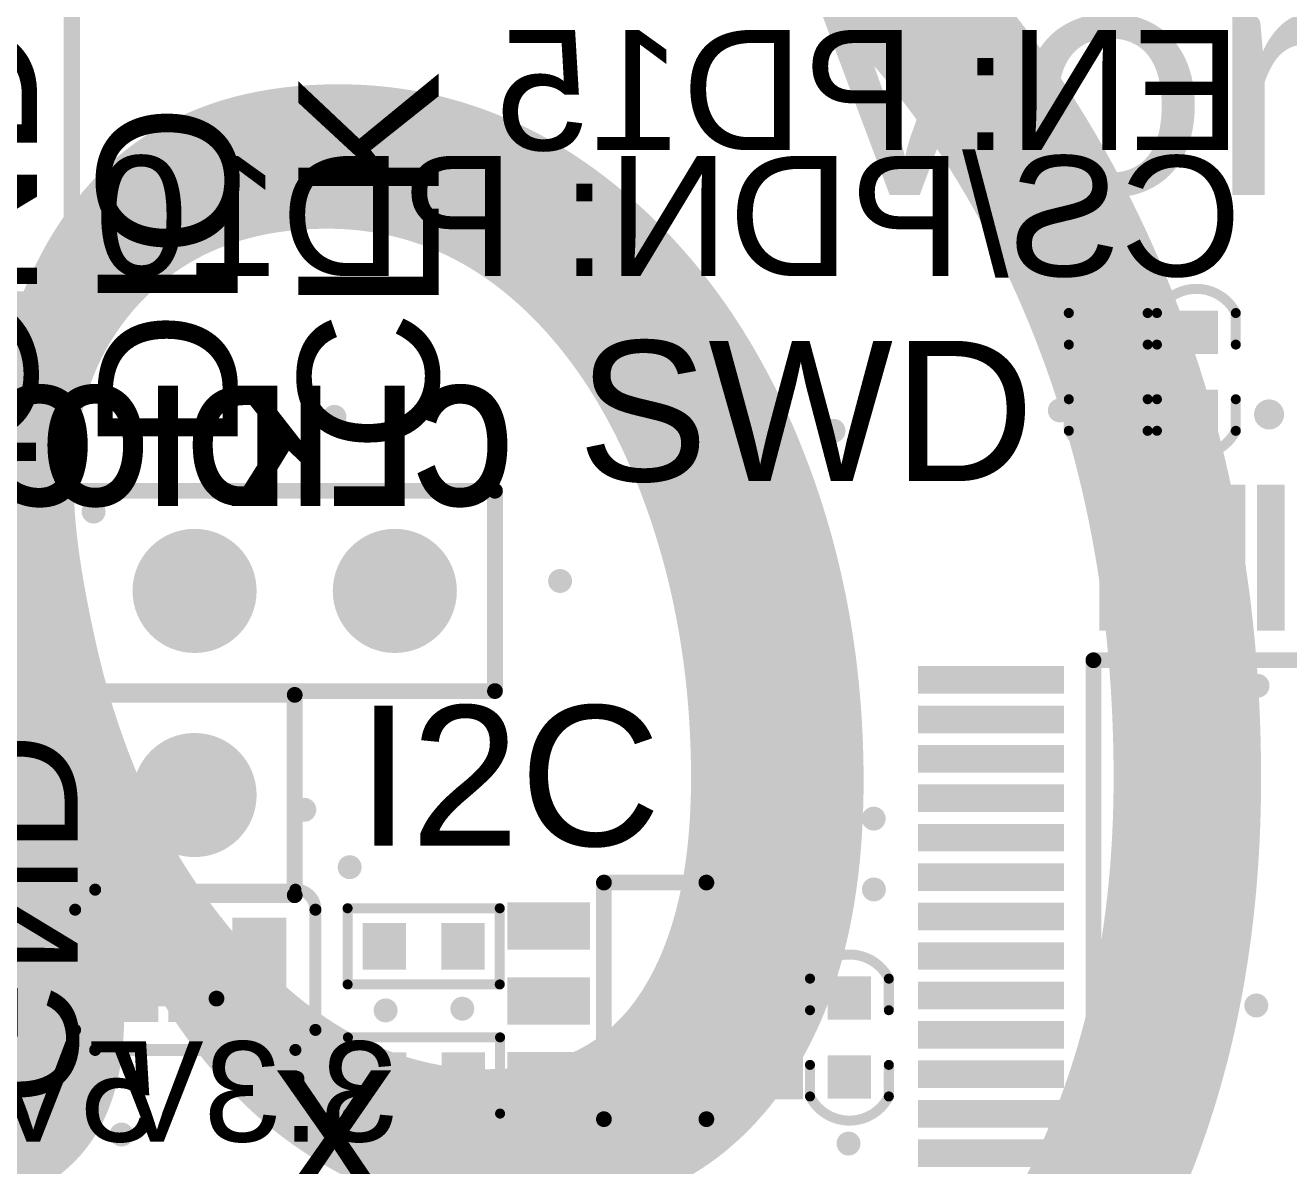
# Model space of a CAD drawing. Header units: millimetres. Extents: x -6 to 151, y -20 to 98.
# Drawn here: x 93.14 to 109.16, y 29.34 to 43.8 of the extents above; entities that cross this region are included whole.
import ezdxf

# ---------------------------------------------------------------- set-up
doc = ezdxf.new("R2010")
doc.units = ezdxf.units.MM
for name, color, linetype in [('BottomOverlay', 54, 'Continuous'), ('BottomPaste', 16, 'Continuous'), ('BottomSolder', 6, 'Continuous'), ('MultiLayer', 9, 'Continuous'), ('PadHoleLayer', 156, 'Continuous'), ('TopOverlay', 2, 'Continuous'), ('TopPaste', 8, 'Continuous'), ('TopSolder', 216, 'Continuous'), ('ViaHoleLayer', 16, 'Continuous')]:
    doc.layers.add(name, color=color, linetype=linetype)
doc.styles.add('Arial', font='arial.ttf', dxfattribs={"height": 0.2})
doc.styles.add('Arial Narrow', font='ARIALNB.TTF', dxfattribs={"height": 0.2})
doc.styles.add('Corbel', font='corbelb.ttf', dxfattribs={"height": 0.2})
doc.styles.add('FYS', font='', dxfattribs={"height": 0.2})
doc.styles.get('FYS').set_extended_font_data('FYS')

# ---------------------------------------------------------------- blocks, each defined once
blk = doc.blocks.new('PAD_JUMPER_3_2OF3_NC_BY_PASTE_YES_SILK_FULL_BOX_B_84')
at = {"layer": 'BottomPaste'}
for points in [[(-1.13, 0.635), (-0.495, 0.635), (-0.495, -0.635), (-1.13, -0.635)], [(-0.318, 0.635), (0.318, 0.635), (0.318, -0.635), (-0.318, -0.635)], [(0.495, 0.635), (1.13, 0.635), (1.13, -0.635), (0.495, -0.635)]]:
    blk.add_hatch(color=16, dxfattribs=at).paths.add_polyline_path(points)
at = {"layer": 'BottomSolder'}
for points in [[(-1.156, 0.66), (-0.47, 0.66), (-0.47, -0.66), (-1.156, -0.66)], [(-0.343, 0.66), (0.343, 0.66), (0.343, -0.66), (-0.343, -0.66)], [(0.47, 0.66), (1.156, 0.66), (1.156, -0.66), (0.47, -0.66)]]:
    blk.add_hatch(color=6, dxfattribs=at).paths.add_polyline_path(points)
at = {"layer": 'BottomOverlay', "const_width": 0.152}
for points in [[(-1.524, 0.762, -0.414214), (-1.27, 1.016)], [(1.27, 1.016, -0.414214), (1.524, 0.762)], [(-1.27, -1.016, -0.414214), (-1.524, -0.762)], [(1.524, -0.762, -0.414214), (1.27, -1.016)]]:
    blk.add_lwpolyline(points, format="xyb", dxfattribs=at)
for points in [[(1.27, 1.016), (-1.27, 1.016)], [(-1.524, 0.762), (-1.524, -0.762)], [(1.524, 0.762), (1.524, -0.762)], [(1.27, -1.016), (-1.27, -1.016)]]:
    blk.add_lwpolyline(points, dxfattribs=at)
at = {"layer": 'BottomOverlay', "const_width": 0.0762}
for points in [[(-1.308, 1.016, 1), (-1.232, 1.016, 1)], [(-1.308, 1.016, 1), (-1.232, 1.016, 1)], [(1.232, 1.016, 1), (1.308, 1.016, 1)], [(1.232, 1.016, 1), (1.308, 1.016, 1)], [(-1.562, 0.762, 1), (-1.486, 0.762, 1)], [(-1.562, 0.762, 1), (-1.486, 0.762, 1)], [(1.486, 0.762, 1), (1.562, 0.762, 1)], [(1.486, 0.762, 1), (1.562, 0.762, 1)], [(-1.562, -0.762, 1), (-1.486, -0.762, 1)], [(-1.562, -0.762, 1), (-1.486, -0.762, 1)], [(1.486, -0.762, 1), (1.562, -0.762, 1)], [(1.486, -0.762, 1), (1.562, -0.762, 1)], [(-1.308, -1.016, 1), (-1.232, -1.016, 1)], [(-1.308, -1.016, 1), (-1.232, -1.016, 1)], [(1.232, -1.016, 1), (1.308, -1.016, 1)], [(1.232, -1.016, 1), (1.308, -1.016, 1)]]:
    blk.add_lwpolyline(points, format="xyb", close=True, dxfattribs=at)
blk = doc.blocks.new('HDR1X5_88')
at = {"layer": 'BottomSolder'}
h = blk.add_hatch(color=6, dxfattribs=at)
edge = h.paths.add_edge_path()
edge.add_arc((0, 0), 0.787, 0, 360)
h = blk.add_hatch(color=6, dxfattribs=at)
edge = h.paths.add_edge_path()
edge.add_arc((2.54, 0), 0.787, 0, 360)
h = blk.add_hatch(color=6, dxfattribs=at)
edge = h.paths.add_edge_path()
edge.add_arc((5.08, 0), 0.787, 0, 360)
h = blk.add_hatch(color=6, dxfattribs=at)
edge = h.paths.add_edge_path()
edge.add_arc((7.62, 0), 0.787, 0, 360)
h = blk.add_hatch(color=6, dxfattribs=at)
edge = h.paths.add_edge_path()
edge.add_arc((10.16, 0), 0.787, 0, 360)
at = {"layer": 'MultiLayer'}
h = blk.add_hatch(color=9, dxfattribs=at)
edge = h.paths.add_edge_path()
edge.add_arc((0, 0), 0.762, 0, 360)
h = blk.add_hatch(color=9, dxfattribs=at)
edge = h.paths.add_edge_path()
edge.add_arc((2.54, 0), 0.762, 0, 360)
h = blk.add_hatch(color=9, dxfattribs=at)
edge = h.paths.add_edge_path()
edge.add_arc((5.08, 0), 0.762, 0, 360)
h = blk.add_hatch(color=9, dxfattribs=at)
edge = h.paths.add_edge_path()
edge.add_arc((7.62, 0), 0.762, 0, 360)
h = blk.add_hatch(color=9, dxfattribs=at)
edge = h.paths.add_edge_path()
edge.add_arc((10.16, 0), 0.762, 0, 360)
at = {"layer": 'PadHoleLayer'}
h = blk.add_hatch(color=156, dxfattribs=at)
edge = h.paths.add_edge_path()
edge.add_arc((0, 0), 0.45, 0, 360)
h = blk.add_hatch(color=156, dxfattribs=at)
edge = h.paths.add_edge_path()
edge.add_arc((2.54, 0), 0.45, 0, 360)
h = blk.add_hatch(color=156, dxfattribs=at)
edge = h.paths.add_edge_path()
edge.add_arc((5.08, 0), 0.45, 0, 360)
h = blk.add_hatch(color=156, dxfattribs=at)
edge = h.paths.add_edge_path()
edge.add_arc((7.62, 0), 0.45, 0, 360)
h = blk.add_hatch(color=156, dxfattribs=at)
edge = h.paths.add_edge_path()
edge.add_arc((10.16, 0), 0.45, 0, 360)
at = {"layer": 'TopSolder'}
h = blk.add_hatch(color=216, dxfattribs=at)
edge = h.paths.add_edge_path()
edge.add_arc((0, 0), 0.787, 0, 360)
h = blk.add_hatch(color=216, dxfattribs=at)
edge = h.paths.add_edge_path()
edge.add_arc((2.54, 0), 0.787, 0, 360)
h = blk.add_hatch(color=216, dxfattribs=at)
edge = h.paths.add_edge_path()
edge.add_arc((5.08, 0), 0.787, 0, 360)
h = blk.add_hatch(color=216, dxfattribs=at)
edge = h.paths.add_edge_path()
edge.add_arc((7.62, 0), 0.787, 0, 360)
h = blk.add_hatch(color=216, dxfattribs=at)
edge = h.paths.add_edge_path()
edge.add_arc((10.16, 0), 0.787, 0, 360)
at = {"layer": 'TopOverlay', "const_width": 0.2}
for points in [[(-1.27, 1.27), (-1.27, -1.27)], [(11.43, 1.27), (-1.27, 1.27)], [(11.43, 1.27), (11.43, -1.27)], [(11.43, -1.27), (-1.27, -1.27)]]:
    blk.add_lwpolyline(points, dxfattribs=at)
at = {"layer": 'TopOverlay', "const_width": 0.1}
for points in [[(-1.32, 1.27, 1), (-1.22, 1.27, 1)], [(-1.32, 1.27, 1), (-1.22, 1.27, 1)], [(11.38, 1.27, 1), (11.48, 1.27, 1)], [(11.38, 1.27, 1), (11.48, 1.27, 1)], [(-1.32, -1.27, 1), (-1.22, -1.27, 1)], [(-1.32, -1.27, 1), (-1.22, -1.27, 1)], [(11.38, -1.27, 1), (11.48, -1.27, 1)], [(11.38, -1.27, 1), (11.48, -1.27, 1)]]:
    blk.add_lwpolyline(points, format="xyb", close=True, dxfattribs=at)
blk = doc.blocks.new('CAP0402_137')
at = {"layer": 'TopPaste'}
for points in [[(-0.75, 0.25), (-0.25, 0.25), (-0.25, -0.25), (-0.75, -0.25)], [(0.25, 0.25), (0.75, 0.25), (0.75, -0.25), (0.25, -0.25)]]:
    blk.add_hatch(color=8, dxfattribs=at).paths.add_polyline_path(points)
at = {"layer": 'TopSolder'}
for points in [[(-0.775, 0.275), (-0.225, 0.275), (-0.225, -0.275), (-0.775, -0.275)], [(0.225, 0.275), (0.775, 0.275), (0.775, -0.275), (0.225, -0.275)]]:
    blk.add_hatch(color=216, dxfattribs=at).paths.add_polyline_path(points)
at = {"layer": 'TopOverlay', "const_width": 0.127}
for points in [[(-0.747, -0.5, -0.613401), (-0.746, 0.5)], [(0.747, 0.5, -0.613401), (0.746, -0.5)]]:
    blk.add_lwpolyline(points, format="xyb", dxfattribs=at)
at = {"layer": 'TopOverlay', "const_width": 0.0635}
for points in [[(-0.778, 0.5, 1), (-0.715, 0.5, 1)], [(-0.778, 0.5, 1), (-0.715, 0.5, 1)], [(-0.378, 0.5, 1), (-0.315, 0.5, 1)], [(0.315, 0.5, 1), (0.378, 0.5, 1)], [(0.715, 0.5, 1), (0.778, 0.5, 1)], [(0.715, 0.5, 1), (0.779, 0.5, 1)], [(-0.779, -0.5, 1), (-0.715, -0.5, 1)], [(-0.778, -0.5, 1), (-0.715, -0.5, 1)], [(-0.378, -0.5, 1), (-0.315, -0.5, 1)], [(0.315, -0.5, 1), (0.378, -0.5, 1)], [(0.715, -0.5, 1), (0.778, -0.5, 1)], [(0.715, -0.5, 1), (0.778, -0.5, 1)]]:
    blk.add_lwpolyline(points, format="xyb", close=True, dxfattribs=at)
at = {"layer": 'TopOverlay', "const_width": 0.127}
for points in [[(-0.347, 0.5), (-0.747, 0.5)], [(0.747, 0.5), (0.347, 0.5)], [(-0.347, -0.5), (-0.747, -0.5)], [(0.747, -0.5), (0.347, -0.5)]]:
    blk.add_lwpolyline(points, dxfattribs=at)
blk = doc.blocks.new('RES0402_140')
at = {"layer": 'TopPaste'}
for points in [[(-0.75, -0.27), (-0.75, 0.27), (-0.25, 0.27), (-0.25, -0.27)], [(0.25, -0.27), (0.25, 0.27), (0.75, 0.27), (0.75, -0.27)]]:
    blk.add_hatch(color=8, dxfattribs=at).paths.add_polyline_path(points)
at = {"layer": 'TopSolder'}
for points in [[(-0.775, -0.295), (-0.775, 0.295), (-0.225, 0.295), (-0.225, -0.295)], [(0.225, -0.295), (0.225, 0.295), (0.775, 0.295), (0.775, -0.295)]]:
    blk.add_hatch(color=216, dxfattribs=at).paths.add_polyline_path(points)
at = {"layer": 'TopOverlay', "const_width": 0.127}
for points in [[(-0.965, 0.483), (0.965, 0.483)], [(-0.965, 0.483), (-0.965, -0.483)], [(0.965, -0.483), (0.965, 0.483)], [(-0.965, -0.483), (0.965, -0.483)]]:
    blk.add_lwpolyline(points, dxfattribs=at)
at = {"layer": 'TopOverlay', "const_width": 0.0635}
for points in [[(-0.997, 0.483, 1), (-0.933, 0.483, 1)], [(-0.997, 0.483, 1), (-0.933, 0.483, 1)], [(0.933, 0.483, 1), (0.997, 0.483, 1)], [(0.933, 0.483, 1), (0.997, 0.483, 1)], [(-0.997, -0.483, 1), (-0.933, -0.483, 1)], [(-0.997, -0.483, 1), (-0.933, -0.483, 1)], [(0.933, -0.483, 1), (0.997, -0.483, 1)], [(0.933, -0.483, 1), (0.997, -0.483, 1)]]:
    blk.add_lwpolyline(points, format="xyb", close=True, dxfattribs=at)
blk = doc.blocks.new('RES0402_141')
at = {"layer": 'TopPaste'}
for points in [[(-0.75, -0.27), (-0.75, 0.27), (-0.25, 0.27), (-0.25, -0.27)], [(0.25, -0.27), (0.25, 0.27), (0.75, 0.27), (0.75, -0.27)]]:
    blk.add_hatch(color=8, dxfattribs=at).paths.add_polyline_path(points)
at = {"layer": 'TopSolder'}
for points in [[(-0.775, -0.295), (-0.775, 0.295), (-0.225, 0.295), (-0.225, -0.295)], [(0.225, -0.295), (0.225, 0.295), (0.775, 0.295), (0.775, -0.295)]]:
    blk.add_hatch(color=216, dxfattribs=at).paths.add_polyline_path(points)
at = {"layer": 'TopOverlay', "const_width": 0.127}
for points in [[(-0.965, 0.483), (0.965, 0.483)], [(-0.965, -0.483), (-0.965, 0.483)], [(0.965, -0.483), (0.965, 0.483)], [(-0.965, -0.483), (0.965, -0.483)]]:
    blk.add_lwpolyline(points, dxfattribs=at)
at = {"layer": 'TopOverlay', "const_width": 0.0635}
for points in [[(-0.997, 0.483, 1), (-0.933, 0.483, 1)], [(-0.997, 0.483, 1), (-0.933, 0.483, 1)], [(0.933, 0.483, 1), (0.997, 0.483, 1)], [(0.933, 0.483, 1), (0.997, 0.483, 1)], [(-0.997, -0.483, 1), (-0.933, -0.483, 1)], [(-0.997, -0.483, 1), (-0.933, -0.483, 1)], [(0.933, -0.483, 1), (0.997, -0.483, 1)], [(0.933, -0.483, 1), (0.997, -0.483, 1)]]:
    blk.add_lwpolyline(points, format="xyb", close=True, dxfattribs=at)
blk = doc.blocks.new('SOT23_5_142')
at = {"layer": 'TopPaste'}
for points in [[(-0.675, 0.85), (-1.225, 0.85), (-1.225, 1.85), (-0.675, 1.85)], [(1.225, 0.85), (0.675, 0.85), (0.675, 1.85), (1.225, 1.85)], [(-0.675, -1.85), (-1.225, -1.85), (-1.225, -0.85), (-0.675, -0.85)], [(0.275, -1.85), (-0.275, -1.85), (-0.275, -0.85), (0.275, -0.85)], [(1.225, -1.85), (0.675, -1.85), (0.675, -0.85), (1.225, -0.85)]]:
    blk.add_hatch(color=8, dxfattribs=at).paths.add_polyline_path(points)
at = {"layer": 'TopSolder'}
for points in [[(-0.65, 0.825), (-1.25, 0.825), (-1.25, 1.875), (-0.65, 1.875)], [(1.25, 0.825), (0.65, 0.825), (0.65, 1.875), (1.25, 1.875)], [(-0.65, -1.875), (-1.25, -1.875), (-1.25, -0.825), (-0.65, -0.825)], [(0.3, -1.875), (-0.3, -1.875), (-0.3, -0.825), (0.3, -0.825)], [(1.25, -1.875), (0.65, -1.875), (0.65, -0.825), (1.25, -0.825)]]:
    blk.add_hatch(color=216, dxfattribs=at).paths.add_polyline_path(points)
at = {"layer": 'TopOverlay', "const_width": 0.2}
for points in [[(1.5, 0.65), (-1.5, 0.65)], [(-1.5, -0.65), (-1.5, 0.65)], [(1.5, -0.65), (1.5, 0.65)], [(1.5, -0.65), (-1.5, -0.65)]]:
    blk.add_lwpolyline(points, dxfattribs=at)
at = {"layer": 'TopOverlay', "const_width": 0.1}
for points in [[(-1.55, 0.65, 1), (-1.45, 0.65, 1)], [(-1.55, 0.65, 1), (-1.45, 0.65, 1)], [(1.45, 0.65, 1), (1.55, 0.65, 1)], [(1.45, 0.65, 1), (1.55, 0.65, 1)], [(-1.55, -0.65, 1), (-1.45, -0.65, 1)], [(-1.55, -0.65, 1), (-1.45, -0.65, 1)], [(1.45, -0.65, 1), (1.55, -0.65, 1)], [(1.45, -0.65, 1), (1.55, -0.65, 1)]]:
    blk.add_lwpolyline(points, format="xyb", close=True, dxfattribs=at)
blk = doc.blocks.new('H______1X4_148')
at = {"layer": 'BottomSolder'}
h = blk.add_hatch(color=6, dxfattribs=at)
edge = h.paths.add_edge_path()
edge.add_arc((0, 0), 0.787, 0, 360)
h = blk.add_hatch(color=6, dxfattribs=at)
edge = h.paths.add_edge_path()
edge.add_arc((2.54, 0), 0.787, 0, 360)
h = blk.add_hatch(color=6, dxfattribs=at)
edge = h.paths.add_edge_path()
edge.add_arc((5.08, 0), 0.787, 0, 360)
h = blk.add_hatch(color=6, dxfattribs=at)
edge = h.paths.add_edge_path()
edge.add_arc((7.62, 0), 0.787, 0, 360)
at = {"layer": 'MultiLayer'}
h = blk.add_hatch(color=9, dxfattribs=at)
edge = h.paths.add_edge_path()
edge.add_arc((0, 0), 0.762, 0, 360)
h = blk.add_hatch(color=9, dxfattribs=at)
edge = h.paths.add_edge_path()
edge.add_arc((2.54, 0), 0.762, 0, 360)
h = blk.add_hatch(color=9, dxfattribs=at)
edge = h.paths.add_edge_path()
edge.add_arc((5.08, 0), 0.762, 0, 360)
h = blk.add_hatch(color=9, dxfattribs=at)
edge = h.paths.add_edge_path()
edge.add_arc((7.62, 0), 0.762, 0, 360)
at = {"layer": 'PadHoleLayer'}
h = blk.add_hatch(color=156, dxfattribs=at)
edge = h.paths.add_edge_path()
edge.add_arc((0, 0), 0.45, 0, 360)
h = blk.add_hatch(color=156, dxfattribs=at)
edge = h.paths.add_edge_path()
edge.add_arc((2.54, 0), 0.45, 0, 360)
h = blk.add_hatch(color=156, dxfattribs=at)
edge = h.paths.add_edge_path()
edge.add_arc((5.08, 0), 0.45, 0, 360)
h = blk.add_hatch(color=156, dxfattribs=at)
edge = h.paths.add_edge_path()
edge.add_arc((7.62, 0), 0.45, 0, 360)
at = {"layer": 'TopSolder'}
h = blk.add_hatch(color=216, dxfattribs=at)
edge = h.paths.add_edge_path()
edge.add_arc((0, 0), 0.787, 0, 360)
h = blk.add_hatch(color=216, dxfattribs=at)
edge = h.paths.add_edge_path()
edge.add_arc((2.54, 0), 0.787, 0, 360)
h = blk.add_hatch(color=216, dxfattribs=at)
edge = h.paths.add_edge_path()
edge.add_arc((5.08, 0), 0.787, 0, 360)
h = blk.add_hatch(color=216, dxfattribs=at)
edge = h.paths.add_edge_path()
edge.add_arc((7.62, 0), 0.787, 0, 360)
at = {"layer": 'TopOverlay', "const_width": 0.2}
for points in [[(-1.27, 1.27), (8.89, 1.27)], [(-1.27, -1.27), (-1.27, 1.27)], [(8.89, -1.27), (8.89, 1.27)], [(-1.27, -1.27), (8.89, -1.27)]]:
    blk.add_lwpolyline(points, dxfattribs=at)
at = {"layer": 'TopOverlay', "const_width": 0.1}
for points in [[(-1.32, 1.27, 1), (-1.22, 1.27, 1)], [(-1.32, 1.27, 1), (-1.22, 1.27, 1)], [(8.84, 1.27, 1), (8.94, 1.27, 1)], [(8.84, 1.27, 1), (8.94, 1.27, 1)], [(-1.32, -1.27, 1), (-1.22, -1.27, 1)], [(-1.32, -1.27, 1), (-1.22, -1.27, 1)], [(8.84, -1.27, 1), (8.94, -1.27, 1)], [(8.84, -1.27, 1), (8.94, -1.27, 1)]]:
    blk.add_lwpolyline(points, format="xyb", close=True, dxfattribs=at)
blk = doc.blocks.new('CAP0402_264')
at = {"layer": 'TopPaste'}
for points in [[(-0.75, 0.25), (-0.25, 0.25), (-0.25, -0.25), (-0.75, -0.25)], [(0.25, 0.25), (0.75, 0.25), (0.75, -0.25), (0.25, -0.25)]]:
    blk.add_hatch(color=8, dxfattribs=at).paths.add_polyline_path(points)
at = {"layer": 'TopSolder'}
for points in [[(-0.775, 0.275), (-0.225, 0.275), (-0.225, -0.275), (-0.775, -0.275)], [(0.225, 0.275), (0.775, 0.275), (0.775, -0.275), (0.225, -0.275)]]:
    blk.add_hatch(color=216, dxfattribs=at).paths.add_polyline_path(points)
at = {"layer": 'TopOverlay', "const_width": 0.127}
for points in [[(-0.747, -0.5, -0.613401), (-0.746, 0.5)], [(0.747, 0.5, -0.613401), (0.746, -0.5)]]:
    blk.add_lwpolyline(points, format="xyb", dxfattribs=at)
at = {"layer": 'TopOverlay', "const_width": 0.0635}
for points in [[(-0.778, 0.5, 1), (-0.715, 0.5, 1)], [(-0.778, 0.5, 1), (-0.715, 0.5, 1)], [(-0.378, 0.5, 1), (-0.315, 0.5, 1)], [(0.315, 0.5, 1), (0.378, 0.5, 1)], [(0.715, 0.5, 1), (0.778, 0.5, 1)], [(0.715, 0.5, 1), (0.779, 0.5, 1)], [(-0.779, -0.5, 1), (-0.715, -0.5, 1)], [(-0.778, -0.5, 1), (-0.715, -0.5, 1)], [(-0.378, -0.5, 1), (-0.315, -0.5, 1)], [(0.315, -0.5, 1), (0.378, -0.5, 1)], [(0.715, -0.5, 1), (0.778, -0.5, 1)], [(0.715, -0.5, 1), (0.778, -0.5, 1)]]:
    blk.add_lwpolyline(points, format="xyb", close=True, dxfattribs=at)
at = {"layer": 'TopOverlay', "const_width": 0.127}
for points in [[(-0.347, 0.5), (-0.747, 0.5)], [(0.747, 0.5), (0.347, 0.5)], [(-0.347, -0.5), (-0.747, -0.5)], [(0.747, -0.5), (0.347, -0.5)]]:
    blk.add_lwpolyline(points, dxfattribs=at)
blk = doc.blocks.new('CAP0402_265')
at = {"layer": 'TopPaste'}
for points in [[(-0.75, 0.25), (-0.25, 0.25), (-0.25, -0.25), (-0.75, -0.25)], [(0.25, 0.25), (0.75, 0.25), (0.75, -0.25), (0.25, -0.25)]]:
    blk.add_hatch(color=8, dxfattribs=at).paths.add_polyline_path(points)
at = {"layer": 'TopSolder'}
for points in [[(-0.775, 0.275), (-0.225, 0.275), (-0.225, -0.275), (-0.775, -0.275)], [(0.225, 0.275), (0.775, 0.275), (0.775, -0.275), (0.225, -0.275)]]:
    blk.add_hatch(color=216, dxfattribs=at).paths.add_polyline_path(points)
at = {"layer": 'TopOverlay', "const_width": 0.127}
for points in [[(-0.747, -0.5, -0.613401), (-0.746, 0.5)], [(0.747, 0.5, -0.613401), (0.746, -0.5)]]:
    blk.add_lwpolyline(points, format="xyb", dxfattribs=at)
at = {"layer": 'TopOverlay', "const_width": 0.0635}
for points in [[(-0.778, 0.5, 1), (-0.715, 0.5, 1)], [(-0.778, 0.5, 1), (-0.715, 0.5, 1)], [(-0.378, 0.5, 1), (-0.315, 0.5, 1)], [(0.315, 0.5, 1), (0.378, 0.5, 1)], [(0.715, 0.5, 1), (0.778, 0.5, 1)], [(0.715, 0.5, 1), (0.779, 0.5, 1)], [(-0.779, -0.5, 1), (-0.715, -0.5, 1)], [(-0.778, -0.5, 1), (-0.715, -0.5, 1)], [(-0.378, -0.5, 1), (-0.315, -0.5, 1)], [(0.315, -0.5, 1), (0.378, -0.5, 1)], [(0.715, -0.5, 1), (0.778, -0.5, 1)], [(0.715, -0.5, 1), (0.778, -0.5, 1)]]:
    blk.add_lwpolyline(points, format="xyb", close=True, dxfattribs=at)
at = {"layer": 'TopOverlay', "const_width": 0.127}
for points in [[(-0.347, 0.5), (-0.747, 0.5)], [(0.747, 0.5), (0.347, 0.5)], [(-0.347, -0.5), (-0.747, -0.5)], [(0.747, -0.5), (0.347, -0.5)]]:
    blk.add_lwpolyline(points, dxfattribs=at)
blk = doc.blocks.new('TSQFP50P1600X1600X120_100N_286')
at = {"layer": 'TopPaste'}
for points in [[(-0.15, 8.45), (0.15, 8.45), (0.15, 6.65), (-0.15, 6.65)], [(0.35, 8.45), (0.65, 8.45), (0.65, 6.65), (0.35, 6.65)], [(0.85, 8.45), (1.15, 8.45), (1.15, 6.65), (0.85, 6.65)], [(1.35, 8.45), (1.65, 8.45), (1.65, 6.65), (1.35, 6.65)], [(1.85, 8.45), (2.15, 8.45), (2.15, 6.65), (1.85, 6.65)], [(2.35, 8.45), (2.65, 8.45), (2.65, 6.65), (2.35, 6.65)], [(2.85, 8.45), (3.15, 8.45), (3.15, 6.65), (2.85, 6.65)], [(3.35, 8.45), (3.65, 8.45), (3.65, 6.65), (3.35, 6.65)], [(3.85, 8.45), (4.15, 8.45), (4.15, 6.65), (3.85, 6.65)], [(4.35, 8.45), (4.65, 8.45), (4.65, 6.65), (4.35, 6.65)], [(4.85, 8.45), (5.15, 8.45), (5.15, 6.65), (4.85, 6.65)], [(5.35, 8.45), (5.65, 8.45), (5.65, 6.65), (5.35, 6.65)], [(5.85, 8.45), (6.15, 8.45), (6.15, 6.65), (5.85, 6.65)], [(6.65, 5.85), (6.65, 6.15), (8.45, 6.15), (8.45, 5.85)], [(6.65, 5.35), (6.65, 5.65), (8.45, 5.65), (8.45, 5.35)], [(6.65, 4.85), (6.65, 5.15), (8.45, 5.15), (8.45, 4.85)], [(6.65, 4.35), (6.65, 4.65), (8.45, 4.65), (8.45, 4.35)], [(6.65, 3.85), (6.65, 4.15), (8.45, 4.15), (8.45, 3.85)]]:
    blk.add_hatch(color=8, dxfattribs=at).paths.add_polyline_path(points)
at = {"layer": 'TopSolder'}
for points in [[(-0.175, 8.475), (0.175, 8.475), (0.175, 6.625), (-0.175, 6.625)], [(0.325, 8.475), (0.675, 8.475), (0.675, 6.625), (0.325, 6.625)], [(0.825, 8.475), (1.175, 8.475), (1.175, 6.625), (0.825, 6.625)], [(1.325, 8.475), (1.675, 8.475), (1.675, 6.625), (1.325, 6.625)], [(1.825, 8.475), (2.175, 8.475), (2.175, 6.625), (1.825, 6.625)], [(2.325, 8.475), (2.675, 8.475), (2.675, 6.625), (2.325, 6.625)], [(2.825, 8.475), (3.175, 8.475), (3.175, 6.625), (2.825, 6.625)], [(3.325, 8.475), (3.675, 8.475), (3.675, 6.625), (3.325, 6.625)], [(3.825, 8.475), (4.175, 8.475), (4.175, 6.625), (3.825, 6.625)], [(4.325, 8.475), (4.675, 8.475), (4.675, 6.625), (4.325, 6.625)], [(4.825, 8.475), (5.175, 8.475), (5.175, 6.625), (4.825, 6.625)], [(5.325, 8.475), (5.675, 8.475), (5.675, 6.625), (5.325, 6.625)], [(5.825, 8.475), (6.175, 8.475), (6.175, 6.625), (5.825, 6.625)], [(6.625, 5.825), (6.625, 6.175), (8.475, 6.175), (8.475, 5.825)], [(6.625, 5.325), (6.625, 5.675), (8.475, 5.675), (8.475, 5.325)], [(6.625, 4.825), (6.625, 5.175), (8.475, 5.175), (8.475, 4.825)], [(6.625, 4.325), (6.625, 4.675), (8.475, 4.675), (8.475, 4.325)], [(6.625, 3.825), (6.625, 4.175), (8.475, 4.175), (8.475, 3.825)]]:
    blk.add_hatch(color=216, dxfattribs=at).paths.add_polyline_path(points)
at = {"layer": 'TopOverlay', "const_width": 0.2}
for points in [[(-6.25, 6.25), (6.25, 6.25)], [(6.25, 6.25), (6.25, -6.25)]]:
    blk.add_lwpolyline(points, dxfattribs=at)
at = {"layer": 'TopOverlay', "const_width": 0.1}
blk.add_lwpolyline([(6.2, 6.25, 1), (6.3, 6.25, 1)], format="xyb", close=True, dxfattribs=at)
blk.add_lwpolyline([(6.2, 6.25, 1), (6.3, 6.25, 1)], format="xyb", close=True, dxfattribs=at)

msp = doc.modelspace()

# ---------------------------------------------------------------- hatches: boundary and pattern name
at = {"layer": 'ViaHoleLayer'}
h = msp.add_hatch(color=16, dxfattribs=at)
edge = h.paths.add_edge_path()
edge.add_arc((97.06, 38.831), 0.152, 0, 360)
h = msp.add_hatch(color=16, dxfattribs=at)
edge = h.paths.add_edge_path()
edge.add_arc((106.261, 38.913), 0.152, 0, 360)
h = msp.add_hatch(color=16, dxfattribs=at)
edge = h.paths.add_edge_path()
edge.add_arc((108.915, 38.862), 0.191, 0, 360)
h = msp.add_hatch(color=16, dxfattribs=at)
edge = h.paths.add_edge_path()
edge.add_arc((103.391, 38.654), 0.152, 0, 360)
h = msp.add_hatch(color=16, dxfattribs=at)
edge = h.paths.add_edge_path()
edge.add_arc((94.005, 37.63), 0.152, 0, 360)
h = msp.add_hatch(color=16, dxfattribs=at)
edge = h.paths.add_edge_path()
edge.add_arc((99.922, 36.75), 0.152, 0, 360)
h = msp.add_hatch(color=16, dxfattribs=at)
edge = h.paths.add_edge_path()
edge.add_arc((108.768, 35.421), 0.152, 0, 360)
h = msp.add_hatch(color=16, dxfattribs=at)
edge = h.paths.add_edge_path()
edge.add_arc((96.678, 33.849), 0.152, 0, 360)
h = msp.add_hatch(color=16, dxfattribs=at)
edge = h.paths.add_edge_path()
edge.add_arc((103.9, 33.737), 0.152, 0, 360)
h = msp.add_hatch(color=16, dxfattribs=at)
edge = h.paths.add_edge_path()
edge.add_arc((97.253, 33.121), 0.152, 0, 360)
h = msp.add_hatch(color=16, dxfattribs=at)
edge = h.paths.add_edge_path()
edge.add_arc((103.903, 32.839), 0.152, 0, 360)
h = msp.add_hatch(color=16, dxfattribs=at)
edge = h.paths.add_edge_path()
edge.add_arc((97.709, 31.305), 0.152, 0, 360)
h = msp.add_hatch(color=16, dxfattribs=at)
edge = h.paths.add_edge_path()
edge.add_arc((98.682, 31.327), 0.152, 0, 360)
h = msp.add_hatch(color=16, dxfattribs=at)
edge = h.paths.add_edge_path()
edge.add_arc((108.753, 31.368), 0.152, 0, 360)
h = msp.add_hatch(color=16, dxfattribs=at)
edge = h.paths.add_edge_path()
edge.add_arc((107.299, 31.199), 0.152, 0, 360)
h = msp.add_hatch(color=16, dxfattribs=at)
edge = h.paths.add_edge_path()
edge.add_arc((108.057, 30.84), 0.152, 0, 360)
h = msp.add_hatch(color=16, dxfattribs=at)
edge = h.paths.add_edge_path()
edge.add_arc((101.317, 30.72), 0.152, 0, 360)
h = msp.add_hatch(color=16, dxfattribs=at)
edge = h.paths.add_edge_path()
edge.add_arc((96.237, 30.606), 0.152, 0, 360)
h = msp.add_hatch(color=16, dxfattribs=at)
edge = h.paths.add_edge_path()
edge.add_arc((94.36, 29.731), 0.152, 0, 360)
h = msp.add_hatch(color=16, dxfattribs=at)
edge = h.paths.add_edge_path()
edge.add_arc((97.662, 29.755), 0.152, 0, 360)
h = msp.add_hatch(color=16, dxfattribs=at)
edge = h.paths.add_edge_path()
edge.add_arc((103.581, 29.617), 0.152, 0, 360)

# ---------------------------------------------------------------- linework, layer by layer
at = {"layer": 'BottomOverlay', "const_width": 0.203}
msp.add_lwpolyline([(93.729, 40.616), (93.729, 67.037)], dxfattribs=at)
at = {"layer": 'BottomOverlay', "const_width": 0.102}
msp.add_lwpolyline([(93.678, 40.616, 1), (93.78, 40.616, 1)], format="xyb", close=True, dxfattribs=at)
at = {"layer": 'TopOverlay', "const_width": 0.2}
for points in [[(86.197, 31.455), (95.564, 31.455)], [(95.564, 31.455), (96.58, 30.439)]]:
    msp.add_lwpolyline(points, dxfattribs=at)
at = {"layer": 'TopOverlay', "const_width": 0.1}
for points in [[(95.514, 31.455, 1), (95.614, 31.455, 1)], [(95.514, 31.455, 1), (95.614, 31.455, 1)], [(96.53, 30.439, 1), (96.63, 30.439, 1)]]:
    msp.add_lwpolyline(points, format="xyb", close=True, dxfattribs=at)

# ---------------------------------------------------------------- block references
for name, p, rotation in [('CAP0402_265', (106.875, 39.401), 270), ('CAP0402_264', (107.993, 39.401), 270), ('HDR1X5_88', (97.826, 36.624), 180), ('TSQFP50P1600X1600X120_100N_286', (112.937, 29.495), 90), ('SOT23_5_142', (101.128, 31.426), 270), ('PAD_JUMPER_3_2OF3_NC_BY_PASTE_YES_SILK_FULL_BOX_B_84', (95.295, 31.82), 180), ('CAP0402_137', (103.592, 30.961), 270)]:
    msp.add_blockref(name, p, dxfattribs=dict(rotation=rotation))
for name, p in [('H______1X4_148', (87.666, 34.036)), ('RES0402_141', (98.192, 32.117)), ('RES0402_140', (98.196, 30.48))]:
    msp.add_blockref(name, p)

# ---------------------------------------------------------------- texts
at = {"layer": 'BottomOverlay', "style": 'FYS', "text_generation_flag": 2}
msp.add_text('@', height=20.32, dxfattribs=at).set_placement((110.95, 27.17))
at = {"layer": 'BottomOverlay', "text_generation_flag": 2}
for s, height, rotation, style, p in [('EN: PD15', 1.524, 360, 'Arial', (108.57, 42.213)), ('CS/PDN: PD10', 1.524, 360, 'Arial', (108.57, 40.616)), ('GND', 1.524, 360, 'Arial Narrow', (94.002, 37.702)), ('DIO', 1.524, 360, 'Arial Narrow', (96.45, 37.702)), ('CLK', 1.524, 360, 'Arial Narrow', (99.325, 37.702)), ('GND', 1.524, 270, 'Arial', (92.279, 30.094)), ('3.3V', 1.27, 360, 'Arial', (97.867, 29.642)), ('5V', 1.27, 360, 'Arial', (94.818, 29.642))]:
    msp.add_text(s, height=height, rotation=rotation, dxfattribs=dict(at, style=style)).set_placement(p)
at = {"layer": 'TopOverlay'}
for s, height, rotation, style, p in [('Voron Design &', 3.048, 360, 'Corbel', (102.946, 41.643)), ('GND', 1.778, 90, 'Arial', (93.287, 38.379)), ('CLK', 1.778, 90, 'Arial', (98.38, 38.379)), ('DIO', 1.778, 90, 'Arial', (95.834, 38.379)), ('SWD', 1.778, 360, 'Arial', (100.144, 38.017)), ('I2C', 1.778, 360, 'Arial', (97.336, 33.392)), ('X', 1.778, 360, 'Arial', (96.225, 28.766))]:
    msp.add_text(s, height=height, rotation=rotation, dxfattribs=dict(at, style=style)).set_placement(p)

doc.saveas('drawing.dxf')
